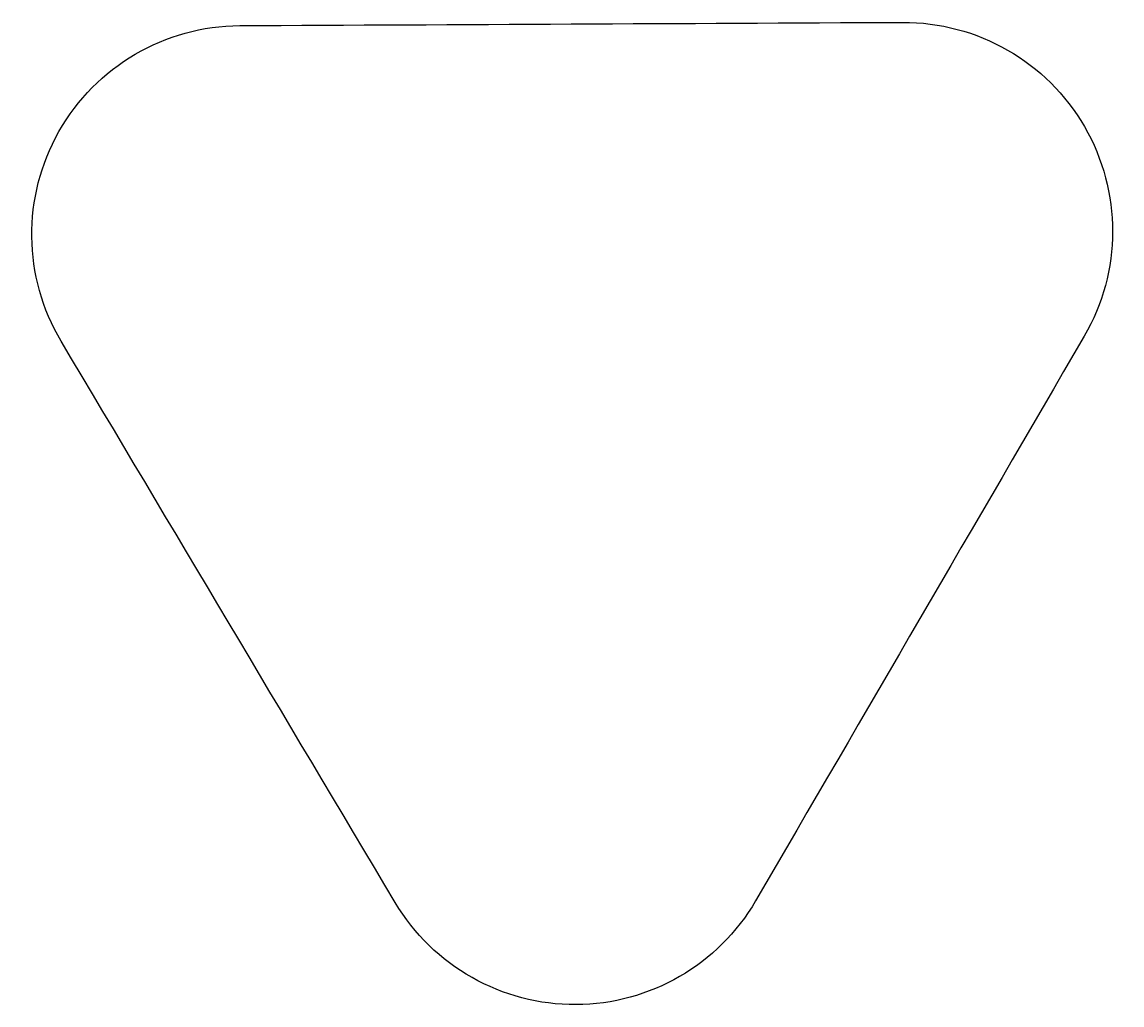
# Model space of a CAD drawing. Extents: x -20.47 to -12.57, y 30.48 to 37.54.
import ezdxf

# ---------------------------------------------------------------- set-up
doc = ezdxf.new("R2010")
doc.units = 0
doc.layers.add('CaseSuppliment', color=120, linetype='Continuous')

msp = doc.modelspace()

# ---------------------------------------------------------------- linework, layer by layer
at = {"layer": 'CaseSuppliment'}
msp.add_open_spline([(-12.8457, 35.2799), (-12.5752, 35.745), (-12.5745, 36.3194), (-12.8439, 36.7852), (-13.1133, 37.2509), (-13.6116, 37.5367), (-14.1496, 37.5341), (-15.7345, 37.5264), (-17.3194, 37.5187), (-18.9043, 37.5109), (-19.4424, 37.5083), (-19.9378, 37.2177), (-20.2027, 36.7493), (-20.4676, 36.281), (-20.4613, 35.7066), (-20.1862, 35.2442), (-19.3872, 33.9008), (-18.5882, 32.5575), (-17.7892, 31.2142), (-17.5175, 30.7574), (-17.0242, 30.4785), (-16.4927, 30.4811), (-15.9612, 30.4837), (-15.4707, 30.7674), (-15.2034, 31.2268), (-14.4175, 32.5778), (-13.6316, 33.9289), (-12.8457, 35.2799)], degree=3, knots=[0, 0, 0, 0, 1, 1, 1, 2, 2, 2, 6.75475, 6.75475, 6.75475, 7.75475, 7.75475, 7.75475, 8.75475, 8.75475, 8.75475, 13.443667, 13.443667, 13.443667, 14.443667, 14.443667, 14.443667, 15.443667, 15.443667, 15.443667, 20.132583, 20.132583, 20.132583, 20.132583], dxfattribs=at)

doc.saveas('drawing.dxf')
